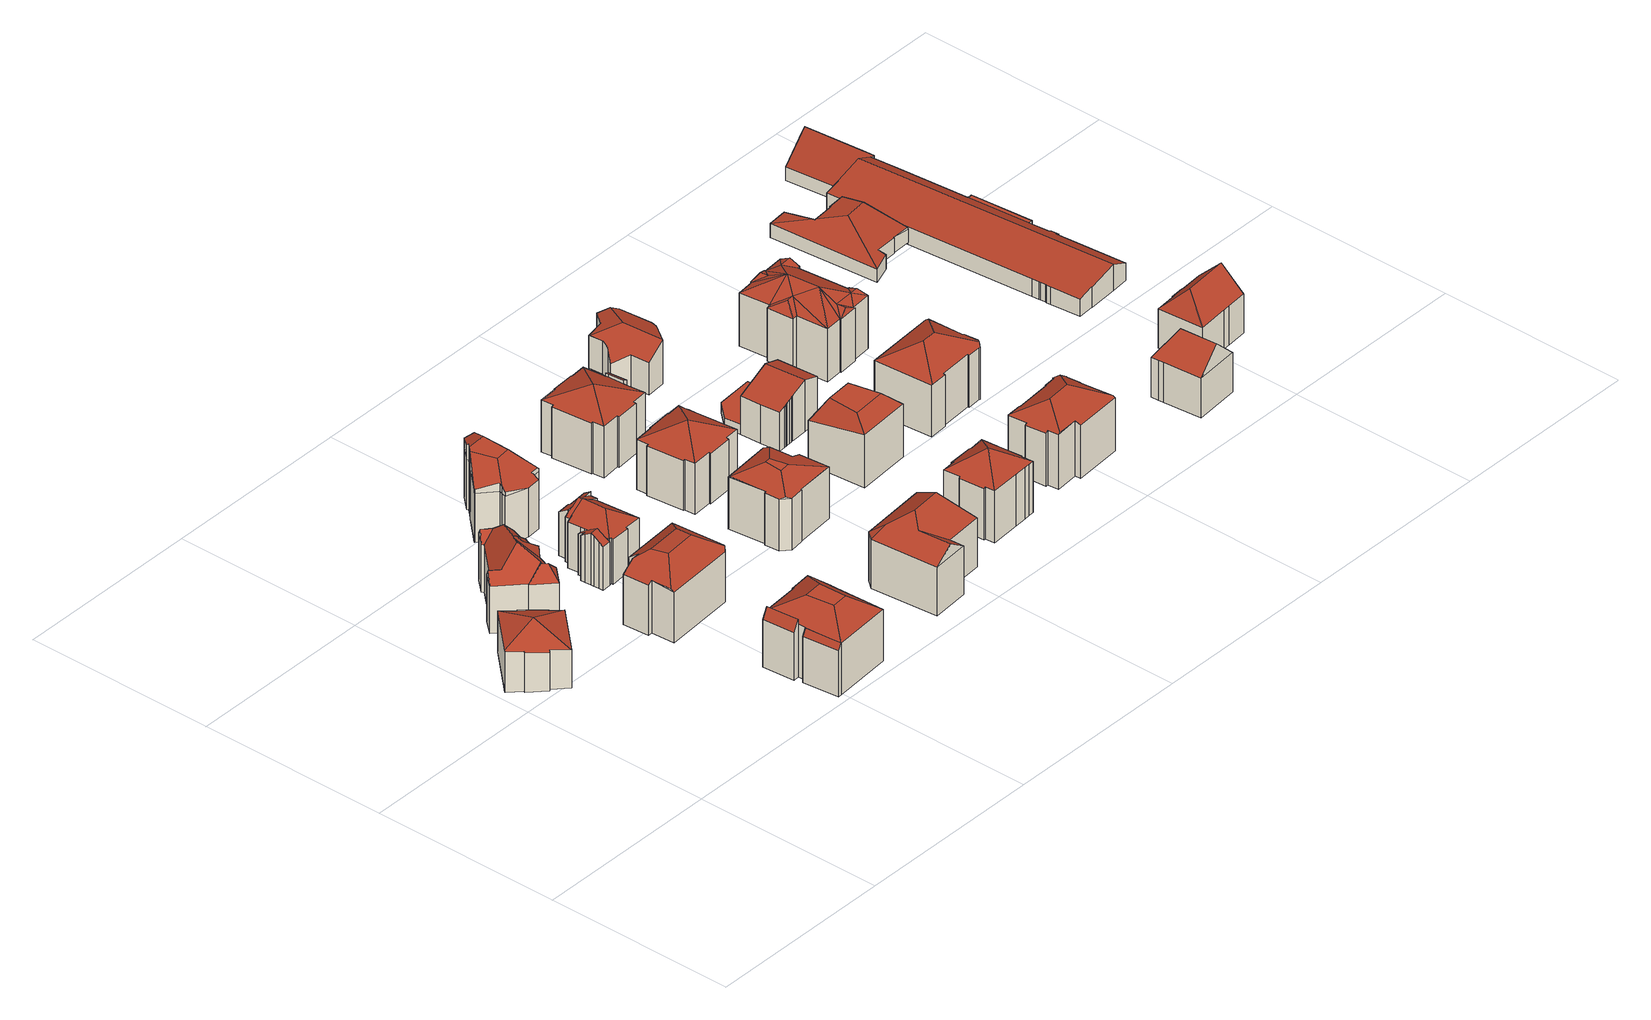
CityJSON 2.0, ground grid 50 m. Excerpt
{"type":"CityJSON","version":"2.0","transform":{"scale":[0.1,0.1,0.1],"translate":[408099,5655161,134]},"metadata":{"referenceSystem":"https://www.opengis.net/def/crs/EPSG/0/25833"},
"CityObjects":{
"building1":{"type":"Building","attributes":{"Dachtyp_tdc":"tdcTentRoof","Gemeindeschluessel":14612000,"Dachneigung":25.1,"QualitaetDacherkennung":61,"Geometrietyp2DReferenz":"3000","measuredHeight":14.21,"function":"31001_9998","roofType":"3500"},"geometry":[{"type":"Solid","lod":"2","boundaries":[[[[0,1,2,3]],[[1,4,5,2]],[[4,6,7,5]],[[6,8,9,7]],[[8,10,11,9]],[[10,12,13,11]],[[12,14,15,13]],[[14,16,17,15]],[[16,18,19,17]],[[18,20,21,19]],[[20,22,23,21]],[[22,24,25,23]],[[24,0,3,25]],[[8,6,26]],[[18,16,14,12,10,8,26]],[[20,18,26]],[[6,4,1,0,24,22,20,26]],[[3,2,5,7,9,11,13,15,17,19,21,23,25]]]],"semantics":{"surfaces":[{"type":"WallSurface"},{"type":"RoofSurface"},{"type":"GroundSurface"}],"values":[[0,0,0,0,0,0,0,0,0,0,0,0,0,1,1,1,1,2]]}}]},
"building2":{"type":"Building","attributes":{"Dachtyp_tdc":"tdcFreeFormRoof","Gemeindeschluessel":14612000,"Dachneigung":48.9,"QualitaetDacherkennung":15,"Geometrietyp2DReferenz":"3000","measuredHeight":19.76,"function":"31001_9998","roofType":"5000"},"geometry":[{"type":"Solid","lod":"2","boundaries":[[[[27,28,29,30]],[[28,31,32,29]],[[31,33,34,32]],[[33,35,36,34]],[[35,37,38,36]],[[37,39,40,38]],[[41,42,43,44]],[[41,44,45]],[[46,47,42,41,45,48]],[[49,46,48,50]],[[51,52,49,50,53]],[[51,53,54]],[[52,51,54,55]],[[56,47,46,49,52,55,57]],[[58,59,60,56,57,61]],[[58,61,39]],[[59,58,39,37]],[[62,60,59,37,35]],[[63,62,35,33]],[[64,65,63,33,31]],[[64,31,28]],[[65,64,28,27]],[[42,47,56,60,62,63,65,27,43]],[[30,29,32,34,36,38,40,66,67,68,69,70,71,72,73,74,75]],[[39,61,66,40]],[[61,57,67,66]],[[57,55,68,67]],[[55,54,69,68]],[[54,53,70,69]],[[53,50,71,70]],[[50,48,72,71]],[[48,45,73,72]],[[45,44,74,73]],[[44,43,75,74]],[[43,27,30,75]]]],"semantics":{"surfaces":[{"type":"WallSurface"},{"type":"RoofSurface"},{"type":"GroundSurface"}],"values":[[0,0,0,0,0,0,1,0,1,1,1,1,1,1,1,1,1,1,1,1,0,1,1,2,0,0,0,0,0,0,0,0,0,0,0]]}}]},
"building3":{"type":"Building","attributes":{"Gemeindeschluessel":14612000,"Geometrietyp2DReferenz":"3000","function":"31001_9998","roofType":"9999"},"children":["building3-1","building3-2","building3-3"]},
"building3-1":{"type":"BuildingPart","attributes":{"Dachtyp_tdc":"tdcPolyFlatRoof","Dachneigung":59.45,"QualitaetDacherkennung":71,"Geometrietyp2DReferenz":"3000","measuredHeight":14.03,"roofType":"2100"},"parents":["building3"],"geometry":[{"type":"MultiSurface","lod":"2","boundaries":[[[76,77,78,79]],[[80,81,82,83,84]],[[81,76,79,82]],[[81,80,85,77,76]],[[79,78,83,82]]],"semantics":{"surfaces":[{"type":"WallSurface"},{"type":"RoofSurface"},{"type":"GroundSurface"}],"values":[0,0,0,1,2]}}]},
"building3-2":{"type":"BuildingPart","attributes":{"Dachtyp_tdc":"tdcCutTentRoof","Dachneigung":36.71,"QualitaetDacherkennung":50,"Geometrietyp2DReferenz":"3000","measuredHeight":18.76,"roofType":"9999"},"parents":["building3"],"geometry":[{"type":"MultiSurface","lod":"2","boundaries":[[[86,87,88,89]],[[87,90,91,88]],[[90,92,93,91]],[[92,94,95,93]],[[94,96,97,95]],[[96,98,99,97]],[[98,84,83,99]],[[100,101,102,78,77]],[[92,90,87,86,103,104]],[[98,96,94,92,104,105]],[[84,98,105,106]],[[86,101,100,85,84,106,103]],[[106,105,104,103]],[[89,88,91,93,95,97,99,83,78,102]]],"semantics":{"surfaces":[{"type":"WallSurface"},{"type":"RoofSurface"},{"type":"GroundSurface"}],"values":[0,0,0,0,0,0,0,0,1,1,1,1,1,2]}}]},
"building3-3":{"type":"BuildingPart","attributes":{"Dachtyp_tdc":"tdcPolyFlatRoof","Dachneigung":59.75,"QualitaetDacherkennung":55,"Geometrietyp2DReferenz":"3000","measuredHeight":15.45,"roofType":"2100"},"parents":["building3"],"geometry":[{"type":"MultiSurface","lod":"2","boundaries":[[[107,108,109,102,101]],[[108,110,111,109]],[[110,112,86,89,111]],[[112,110,108,107]],[[102,109,111,89]]],"semantics":{"surfaces":[{"type":"WallSurface"},{"type":"RoofSurface"},{"type":"GroundSurface"}],"values":[0,0,0,1,2]}}]},
"building4":{"type":"Building","attributes":{"Dachtyp_tdc":"tdcFreeFormRoof","Gemeindeschluessel":14612000,"Dachneigung":36.45,"QualitaetDacherkennung":57,"Geometrietyp2DReferenz":"3000","measuredHeight":17.91,"function":"31001_9998","roofType":"5000"},"geometry":[{"type":"Solid","lod":"2","boundaries":[[[[113,114,115,116]],[[114,117,118,115]],[[117,119,120,118]],[[119,121,122,120]],[[121,123,124,122]],[[123,125,126,124]],[[125,127,128,126]],[[127,129,130,128]],[[129,113,116,130]],[[121,131,132,133,134,123]],[[133,135,136,129,127,125,134]],[[135,137,117,114,113,136]],[[131,119,117,137,132]],[[133,132,137,135]],[[125,123,134]],[[113,129,136]],[[121,119,131]],[[116,115,118,120,122,124,126,128,130]]]],"semantics":{"surfaces":[{"type":"WallSurface"},{"type":"RoofSurface"},{"type":"GroundSurface"}],"values":[[0,0,0,0,0,0,0,0,0,1,1,1,1,1,0,0,0,2]]}}]},
"building5":{"type":"Building","attributes":{"Gemeindeschluessel":14612000,"Geometrietyp2DReferenz":"3000","function":"31001_9998","roofType":"9999"},"children":["building5-1","building5-2","building5-3","building5-4"]},
"building5-1":{"type":"BuildingPart","attributes":{"Dachtyp_tdc":"tdcPolyFlatRoof","Dachneigung":33.45,"QualitaetDacherkennung":58,"Geometrietyp2DReferenz":"3000","measuredHeight":13.38,"roofType":"2100"},"parents":["building5"],"geometry":[{"type":"MultiSurface","lod":"2","boundaries":[[[138,139,140,141,142,143]],[[139,144,145,140]],[[144,146,147,145]],[[146,148,149,147]],[[148,150,151,152,149]],[[148,146,144,139,138,153,154,150]],[[152,141,140,145,147,149]]],"semantics":{"surfaces":[{"type":"WallSurface"},{"type":"RoofSurface"},{"type":"GroundSurface"}],"values":[0,0,0,0,0,1,2]}}]},
"building5-2":{"type":"BuildingPart","attributes":{"Dachtyp_tdc":"tdcFreeFormRoof","Dachneigung":34.47,"QualitaetDacherkennung":72,"Geometrietyp2DReferenz":"3000","measuredHeight":13.89,"roofType":"5000"},"parents":["building5"],"geometry":[{"type":"MultiSurface","lod":"2","boundaries":[[[155,156,157,158]],[[156,159,160,157]],[[161,162,163,164]],[[162,165,166,163]],[[165,167,168,166]],[[167,169,170,168]],[[169,171,172,170]],[[171,173,174,172]],[[173,155,158,174]],[[169,167,165,162,161,175,176]],[[176,177,159,156,155,173,171,169]],[[158,157,160,178,164,163,166,168,170,172,174]]],"semantics":{"surfaces":[{"type":"WallSurface"},{"type":"RoofSurface"},{"type":"GroundSurface"}],"values":[0,0,0,0,0,0,0,0,0,1,1,2]}}]},
"building5-3":{"type":"BuildingPart","attributes":{"Dachtyp_tdc":"tdcGableRoof","Dachneigung":24.11,"QualitaetDacherkennung":44,"Geometrietyp2DReferenz":"3000","measuredHeight":14.32,"roofType":"3100"},"parents":["building5"],"geometry":[{"type":"MultiSurface","lod":"2","boundaries":[[[179,142,141,180]],[[151,181,182,183,152]],[[184,179,180,185]],[[179,184,186,187,188,153,143]],[[181,151,154,188,187,189]],[[179,143,142]],[[180,141,152,183,190,185]]],"semantics":{"surfaces":[{"type":"WallSurface"},{"type":"RoofSurface"},{"type":"GroundSurface"}],"values":[0,0,0,1,1,0,2]}}]},
"building5-4":{"type":"BuildingPart","attributes":{"Dachtyp_tdc":"tdcHipAndGableRoof","Dachneigung":25.84,"QualitaetDacherkennung":55,"Geometrietyp2DReferenz":"3000","measuredHeight":15.14,"roofType":"5000"},"parents":["building5"],"geometry":[{"type":"MultiSurface","lod":"2","boundaries":[[[191,192,184,185,193]],[[182,194,195,183]],[[194,196,197,195]],[[196,198,199,197]],[[198,200,201,199]],[[200,202,203,201]],[[202,204,164,203]],[[204,161,164]],[[205,191,193,160,159]],[[204,202,200,198,196,194,206]],[[194,182,207,189,208,206]],[[208,192,191,205,177,209,175,204,206]],[[193,185,190,183,195,197,199,201,203,164,178,160]]],"semantics":{"surfaces":[{"type":"WallSurface"},{"type":"RoofSurface"},{"type":"GroundSurface"}],"values":[0,0,0,0,0,0,0,0,0,1,1,1,2]}}]},
"building6":{"type":"Building","attributes":{"Dachtyp_tdc":"tdcFreeFormRoof","Gemeindeschluessel":14612000,"Dachneigung":30.28,"QualitaetDacherkennung":39,"Geometrietyp2DReferenz":"3000","measuredHeight":18.22,"function":"31001_9998","roofType":"5000"},"geometry":[{"type":"Solid","lod":"2","boundaries":[[[[210,211,212,213]],[[211,214,215,212]],[[214,216,217,215]],[[216,218,219,217]],[[218,220,221,219]],[[220,222,223,221]],[[222,224,225,223]],[[224,226,227,225]],[[226,228,229,227]],[[228,230,231,229]],[[214,232,233,216]],[[224,234,235,236,226]],[[226,236,237,228]],[[228,237,238,230]],[[230,238,239,240]],[[240,239,241,242,243]],[[240,243,244,245]],[[243,246,247,244]],[[246,248,249,247]],[[248,250,251,249]],[[250,252,253,251]],[[252,254,255,253]],[[254,210,213,255]],[[230,240,245,231]],[[256,248,246,242,241,257,258,259]],[[232,260,261,262,259,258]],[[235,234,263,264,265,266]],[[239,238,237,236,235,266,257,241]],[[233,232,258,257,266,265]],[[216,233,265,218]],[[218,265,264,220]],[[220,264,263,222]],[[222,263,234,224]],[[211,260,232,214]],[[210,261,260,211]],[[250,256,259,252]],[[252,259,262,254]],[[243,242,246]],[[254,262,261,210]],[[248,256,250]],[[213,212,215,217,219,221,223,225,227,229,231,245,244,247,249,251,253,255]]]],"semantics":{"surfaces":[{"type":"WallSurface"},{"type":"RoofSurface"},{"type":"GroundSurface"}],"values":[[0,0,0,0,0,0,0,0,0,0,0,0,0,0,0,0,0,0,0,0,0,0,0,0,1,1,1,1,1,0,0,0,0,0,0,0,0,0,0,0,2]]}}]},
"building7":{"type":"Building","attributes":{"Dachtyp_tdc":"tdcFreeFormRoof","Gemeindeschluessel":14612000,"Dachneigung":35.38,"QualitaetDacherkennung":10,"Geometrietyp2DReferenz":"3000","measuredHeight":18.85,"function":"31001_9998","roofType":"5000"},"geometry":[{"type":"Solid","lod":"2","boundaries":[[[[267,268,269,270]],[[268,271,272,269]],[[271,273,274,272]],[[273,275,276,274]],[[275,277,278,276]],[[277,279,280,278]],[[279,267,270,280]],[[281,282,279,277]],[[283,284,281,277,275]],[[283,275,273]],[[285,284,283,273,271]],[[285,271,268]],[[282,281,284,285,268,267]],[[282,267,279]],[[270,269,272,274,276,278,280]]]],"semantics":{"surfaces":[{"type":"WallSurface"},{"type":"RoofSurface"},{"type":"GroundSurface"}],"values":[[0,0,0,0,0,0,0,1,1,1,1,1,1,0,2]]}}]},
"building8":{"type":"Building","attributes":{"Dachtyp_tdc":"tdcFreeFormRoof","Gemeindeschluessel":14612000,"Dachneigung":20.18,"QualitaetDacherkennung":52,"Geometrietyp2DReferenz":"3000","measuredHeight":17.01,"function":"31001_9998","roofType":"5000"},"geometry":[{"type":"Solid","lod":"2","boundaries":[[[[286,287,288,289]],[[287,290,291,288]],[[290,292,293,291]],[[292,294,295,293]],[[294,296,297,295]],[[296,298,299,297]],[[298,300,301,299]],[[300,302,303,301]],[[302,304,305,303]],[[304,306,307,305]],[[306,286,289,307]],[[300,298,296,308,309,310,311]],[[306,304,302,311,310,312,313]],[[314,315,287,286,313,312]],[[308,294,292,290,315,314,309]],[[309,314,312,310]],[[290,287,315]],[[296,294,308]],[[302,300,311]],[[286,306,313]],[[289,288,291,293,295,297,299,301,303,305,307]]]],"semantics":{"surfaces":[{"type":"WallSurface"},{"type":"RoofSurface"},{"type":"GroundSurface"}],"values":[[0,0,0,0,0,0,0,0,0,0,0,1,1,1,1,1,0,0,0,0,2]]}}]},
"building9":{"type":"Building","attributes":{"Dachtyp_tdc":"tdcTentRoof","Gemeindeschluessel":14612000,"Dachneigung":27.14,"QualitaetDacherkennung":72,"Geometrietyp2DReferenz":"3000","measuredHeight":17.56,"function":"31001_9998","roofType":"3500"},"geometry":[{"type":"Solid","lod":"2","boundaries":[[[[316,317,318,319]],[[317,320,321,318]],[[320,322,323,321]],[[322,324,325,323]],[[324,326,327,325]],[[326,328,329,327]],[[328,330,331,329]],[[330,332,333,331]],[[332,334,335,333]],[[334,336,337,335]],[[336,338,339,337]],[[338,340,341,339]],[[340,342,343,341]],[[342,344,345,343]],[[344,346,347,345]],[[346,348,349,347]],[[348,350,351,349]],[[350,352,353,351]],[[352,316,319,353]],[[328,326,324,322,320,317,354]],[[338,336,334,332,330,328,354]],[[348,346,344,342,340,338,354]],[[317,316,352,350,348,354]],[[319,318,321,323,325,327,329,331,333,335,337,339,341,343,345,347,349,351,353]]]],"semantics":{"surfaces":[{"type":"WallSurface"},{"type":"RoofSurface"},{"type":"GroundSurface"}],"values":[[0,0,0,0,0,0,0,0,0,0,0,0,0,0,0,0,0,0,0,1,1,1,1,2]]}}]},
"building10":{"type":"Building","attributes":{"Gemeindeschluessel":14612000,"Geometrietyp2DReferenz":"3000","function":"31001_9998","roofType":"9999"},"children":["building10-1","building10-2"]},
"building10-1":{"type":"BuildingPart","attributes":{"Dachtyp_tdc":"tdcTentRoof","Dachneigung":24.09,"QualitaetDacherkennung":50,"Geometrietyp2DReferenz":"3000","measuredHeight":17.3,"roofType":"3500"},"parents":["building10"],"geometry":[{"type":"MultiSurface","lod":"2","boundaries":[[[355,356,357,358]],[[356,359,360,357]],[[359,361,362,360]],[[363,364,365,366]],[[364,367,368,365]],[[367,369,370,368]],[[369,371,372,370]],[[371,373,374,372]],[[373,375,376,374]],[[375,377,378,376]],[[377,379,380,378]],[[379,381,382,380]],[[381,383,384,382]],[[383,385,386,384]],[[385,387,388,386]],[[387,389,390,388]],[[389,391,392,390]],[[391,393,394,392]],[[393,395,396,394]],[[395,397,398,396]],[[397,399,400,398]],[[399,355,358,400]],[[375,373,371,369,367,364,363,361,359,401]],[[385,383,381,379,377,375,401]],[[395,393,391,389,387,385,401]],[[359,356,355,399,397,395,401]],[[358,357,360,362,366,365,368,370,372,374,376,378,380,382,384,386,388,390,392,394,396,398,400]]],"semantics":{"surfaces":[{"type":"WallSurface"},{"type":"RoofSurface"},{"type":"GroundSurface"}],"values":[0,0,0,0,0,0,0,0,0,0,0,0,0,0,0,0,0,0,0,0,0,0,1,1,1,1,2]}}]},
"building10-2":{"type":"BuildingPart","attributes":{"Dachtyp_tdc":"tdcPolyFlatRoof","Dachneigung":23.43,"QualitaetDacherkennung":87,"Geometrietyp2DReferenz":"3000","measuredHeight":14.46,"roofType":"2100"},"parents":["building10"],"geometry":[{"type":"MultiSurface","lod":"2","boundaries":[[[402,403,363,366,404]],[[405,406,407,362,361]],[[406,402,404,407]],[[406,405,403,402]],[[404,366,362,407]]],"semantics":{"surfaces":[{"type":"WallSurface"},{"type":"RoofSurface"},{"type":"GroundSurface"}],"values":[0,0,0,1,2]}}]},
"building11":{"type":"Building","attributes":{"Dachtyp_tdc":"tdcTentRoof","Gemeindeschluessel":14612000,"Dachneigung":35.1,"QualitaetDacherkennung":61,"Geometrietyp2DReferenz":"3000","measuredHeight":18.67,"function":"31001_9998","roofType":"3500"},"geometry":[{"type":"Solid","lod":"2","boundaries":[[[[408,409,410,411]],[[409,412,413,410]],[[412,414,415,413]],[[414,416,417,415]],[[416,418,419,417]],[[418,420,421,419]],[[420,422,423,421]],[[422,424,425,423]],[[424,426,427,425]],[[426,428,429,427]],[[428,430,431,429]],[[430,432,433,431]],[[432,434,435,433]],[[434,436,437,435]],[[436,438,439,437]],[[438,440,441,439]],[[440,442,443,441]],[[442,444,445,443]],[[444,408,411,445]],[[422,420,418,416,414,412,446]],[[430,428,426,424,422,446]],[[440,438,436,434,432,430,446]],[[411,410,413,415,417,419,421,423,425,427,429,431,433,435,437,439,441,443,445]],[[412,409,408,444,442,440,446]]]],"semantics":{"surfaces":[{"type":"WallSurface"},{"type":"RoofSurface"},{"type":"GroundSurface"}],"values":[[0,0,0,0,0,0,0,0,0,0,0,0,0,0,0,0,0,0,0,1,1,1,2,1]]}}]},
"building12":{"type":"Building","attributes":{"Dachtyp_tdc":"tdcCutTentRoof","Gemeindeschluessel":14612000,"Dachneigung":59.69,"QualitaetDacherkennung":54,"Geometrietyp2DReferenz":"3000","measuredHeight":17.26,"function":"31001_9998","roofType":"9999"},"geometry":[{"type":"Solid","lod":"2","boundaries":[[[[447,448,449,450]],[[448,451,452,449]],[[451,453,454,452]],[[453,455,456,454]],[[455,457,458,456]],[[457,459,460,458]],[[459,461,462,460]],[[461,463,464,462]],[[463,447,450,464]],[[463,461,459,457,455,453,451,465,466]],[[447,463,466,467]],[[448,447,467,468]],[[451,448,468,465]],[[468,467,466,465]],[[450,449,452,454,456,458,460,462,464]]]],"semantics":{"surfaces":[{"type":"WallSurface"},{"type":"RoofSurface"},{"type":"GroundSurface"}],"values":[[0,0,0,0,0,0,0,0,0,1,1,1,1,1,2]]}}]},
"building13":{"type":"Building","attributes":{"Dachtyp_tdc":"tdcGableRoof","Gemeindeschluessel":14612000,"Dachneigung":19.88,"QualitaetDacherkennung":43,"Geometrietyp2DReferenz":"3000","measuredHeight":13.81,"function":"31001_9998","roofType":"3100"},"geometry":[{"type":"Solid","lod":"2","boundaries":[[[[469,470,471,472]],[[470,473,474,471]],[[473,475,476,474]],[[475,477,478,476]],[[477,479,480,478]],[[479,481,482,480]],[[481,483,484,482]],[[483,485,486,484]],[[485,487,488,486]],[[487,489,490,488]],[[489,491,492,490]],[[491,493,494,492]],[[493,495,496,494]],[[495,497,498,496]],[[497,469,472,498]],[[493,491,489,487]],[[487,485,483,481,479,477,475,473,470,469,497,495,493]],[[472,471,474,476,478,480,482,484,486,488,490,492,494,496,498]]]],"semantics":{"surfaces":[{"type":"WallSurface"},{"type":"RoofSurface"},{"type":"GroundSurface"}],"values":[[0,0,0,0,0,0,0,0,0,0,0,0,0,0,0,1,1,2]]}}]},
"building14":{"type":"Building","attributes":{"Dachtyp_tdc":"tdcPolyFlatRoof","Gemeindeschluessel":14612000,"Dachneigung":0,"QualitaetDacherkennung":84,"Geometrietyp2DReferenz":"3000","measuredHeight":2.73,"function":"31001_9998","roofType":"1000"},"geometry":[{"type":"Solid","lod":"2","boundaries":[[[[499,500,484,486]],[[499,501,502,503,504,500]],[[484,505,506,507,490,486]],[[500,504,505,484]],[[504,503,506,505]],[[503,502,507,506]],[[502,501,490,507]],[[501,499,486,490]]]],"semantics":{"surfaces":[{"type":"WallSurface"},{"type":"RoofSurface"},{"type":"GroundSurface"}],"values":[[0,1,2,0,0,0,0,0]]}}]},
"building15":{"type":"Building","attributes":{"Dachtyp_tdc":"tdcFreeFormRoof","Gemeindeschluessel":14612000,"Dachneigung":31.45,"QualitaetDacherkennung":36,"Geometrietyp2DReferenz":"3000","measuredHeight":11.82,"function":"31001_9998","roofType":"5000"},"geometry":[{"type":"Solid","lod":"2","boundaries":[[[[508,509,510,511]],[[509,512,513,510]],[[512,514,515,513]],[[514,516,517,515]],[[516,518,519,517]],[[518,520,521,519]],[[520,522,523,521]],[[522,524,525,523]],[[524,526,527,525]],[[526,528,529,527]],[[528,530,531,529]],[[530,508,511,531]],[[532,533,518,516,514,534]],[[530,528,526,535,532,534,512,509,508]],[[524,522,520,533,532,535]],[[514,512,534]],[[526,524,535]],[[520,518,533]],[[511,510,513,515,517,519,521,523,525,527,529,531]]]],"semantics":{"surfaces":[{"type":"WallSurface"},{"type":"RoofSurface"},{"type":"GroundSurface"}],"values":[[0,0,0,0,0,0,0,0,0,0,0,0,1,1,1,0,0,0,2]]}}]},
"building16":{"type":"Building","attributes":{"Dachtyp_tdc":"tdcFreeFormRoof","Gemeindeschluessel":14612000,"Dachneigung":21.63,"QualitaetDacherkennung":42,"Geometrietyp2DReferenz":"3000","measuredHeight":17.73,"function":"31001_9998","roofType":"5000"},"geometry":[{"type":"Solid","lod":"2","boundaries":[[[[536,537,538,539]],[[537,540,541,538]],[[540,542,543,541]],[[542,544,545,543]],[[544,546,547,545]],[[546,548,549,547]],[[548,550,551,549]],[[550,552,553,551]],[[552,554,555,553]],[[554,556,557,555]],[[556,558,559,557]],[[558,560,561,559]],[[560,562,563,561]],[[562,564,565,563]],[[564,566,567,565]],[[566,568,569,567]],[[568,570,571,569]],[[570,572,573,571]],[[572,574,575,573]],[[574,536,539,575]],[[572,570,576,577,578,540,537,536,574]],[[579,580,581,562,560,558,556]],[[570,568,576]],[[564,581,580,577,576,568,566]],[[579,554,552,550,548,546,544,542,578,577,580]],[[542,540,578]],[[564,562,581]],[[556,554,579]],[[539,538,541,543,545,547,549,551,553,555,557,559,561,563,565,567,569,571,573,575]]]],"semantics":{"surfaces":[{"type":"WallSurface"},{"type":"RoofSurface"},{"type":"GroundSurface"}],"values":[[0,0,0,0,0,0,0,0,0,0,0,0,0,0,0,0,0,0,0,0,1,1,0,1,1,0,0,0,2]]}}]},
"building17":{"type":"Building","attributes":{"Dachtyp_tdc":"tdcFreeFormRoof","Gemeindeschluessel":14612000,"Dachneigung":28.07,"QualitaetDacherkennung":72,"Geometrietyp2DReferenz":"3000","measuredHeight":18.21,"function":"31001_9998","roofType":"5000"},"geometry":[{"type":"Solid","lod":"2","boundaries":[[[[582,583,584,585]],[[583,586,587,584]],[[586,588,589,587]],[[588,590,591,589]],[[590,592,593,591]],[[592,594,595,593]],[[594,596,597,595]],[[596,598,599,597]],[[598,600,601,599]],[[600,602,603,601]],[[602,604,605,603]],[[604,606,607,605]],[[606,582,585,607]],[[608,592,590,588,586,609,610]],[[606,611,612,582]],[[610,609,583,582,612]],[[611,604,602,600,598,596,594,608,610,612]],[[586,583,609]],[[606,604,611]],[[594,592,608]],[[585,584,587,589,591,593,595,597,599,601,603,605,607]]]],"semantics":{"surfaces":[{"type":"WallSurface"},{"type":"RoofSurface"},{"type":"GroundSurface"}],"values":[[0,0,0,0,0,0,0,0,0,0,0,0,0,1,1,1,1,0,0,0,2]]}}]},
"building18":{"type":"Building","attributes":{"Dachtyp_tdc":"tdcFreeFormRoof","Gemeindeschluessel":14612000,"Dachneigung":26.51,"QualitaetDacherkennung":56,"Geometrietyp2DReferenz":"3000","measuredHeight":18.11,"function":"31001_9998","roofType":"5000"},"geometry":[{"type":"Solid","lod":"2","boundaries":[[[[613,614,615,616]],[[614,617,618,615]],[[617,619,620,618]],[[619,621,622,620]],[[621,623,624,622]],[[623,625,626,624]],[[625,627,628,626]],[[627,629,630,628]],[[629,631,632,630]],[[633,634,625]],[[619,634,633]],[[634,619,617]],[[635,633,625,623]],[[635,623,621]],[[633,635,621,619]],[[636,637,614,613]],[[636,613,638]],[[616,615,618,620,622,624,626,628,630,632,639,640,641,642,643,644,645,646,647,648]],[[631,649,639,632]],[[649,650,640,639]],[[650,651,641,640]],[[651,652,642,641]],[[652,653,643,642]],[[653,654,644,643]],[[654,655,645,644]],[[655,656,646,645]],[[656,657,647,646]],[[657,638,648,647]],[[638,613,616,648]],[[637,636,638,657]],[[634,614,637]],[[614,634,617]],[[637,658,634]],[[637,656,658]],[[656,637,657]],[[659,651,660]],[[659,652,651]],[[659,661,652]],[[658,661,659]],[[658,655,661]],[[655,658,656]],[[662,661,655,654]],[[662,654,653]],[[661,662,653,652]],[[660,651,650]],[[659,660,650,649]],[[663,634,658,659,649,631]],[[664,663,631,629]],[[664,629,627]],[[627,663,664]],[[625,663,627]],[[625,634,663]]]],"semantics":{"surfaces":[{"type":"WallSurface"},{"type":"RoofSurface"},{"type":"GroundSurface"}],"values":[[0,0,0,0,0,0,0,0,0,1,1,1,1,1,1,1,1,2,0,0,0,0,0,0,0,0,0,0,0,1,1,1,1,1,1,1,1,1,1,1,1,1,1,1,1,1,1,1,0,1,1,1]]}}]},
"building19":{"type":"Building","attributes":{"Dachtyp_tdc":"tdcFreeFormRoof","Gemeindeschluessel":14612000,"Dachneigung":44.64,"QualitaetDacherkennung":89,"Geometrietyp2DReferenz":"3000","measuredHeight":16.58,"function":"31001_9998","roofType":"5000"},"geometry":[{"type":"Solid","lod":"2","boundaries":[[[[665,666,667,668]],[[666,669,670,667]],[[669,671,672,670]],[[671,673,674,672]],[[673,675,676,674]],[[675,677,678,676]],[[677,679,680,678]],[[679,665,668,680]],[[679,677,681]],[[671,682,681,677,675,673]],[[669,666,665,679,681,682]],[[671,669,682]],[[668,667,670,672,674,676,678,680]]]],"semantics":{"surfaces":[{"type":"WallSurface"},{"type":"RoofSurface"},{"type":"GroundSurface"}],"values":[[0,0,0,0,0,0,0,0,1,1,1,0,2]]}}]},
"building20":{"type":"Building","attributes":{"Dachtyp_tdc":"tdcHipAndGableRoof","Gemeindeschluessel":14612000,"Dachneigung":44.39,"QualitaetDacherkennung":75,"Geometrietyp2DReferenz":"3000","measuredHeight":16.49,"function":"31001_9998","roofType":"5000"},"geometry":[{"type":"Solid","lod":"2","boundaries":[[[[683,684,685,686]],[[684,687,688,685]],[[687,689,690,688]],[[689,691,692,690]],[[691,693,694,692]],[[693,695,696,694]],[[695,697,698,696]],[[697,699,700,698]],[[699,701,702,700]],[[701,703,704,702]],[[703,683,686,704]],[[699,697,705]],[[697,695,693,691,689,705]],[[689,687,684,683,703,701,699,705]],[[686,685,688,690,692,694,696,698,700,702,704]]]],"semantics":{"surfaces":[{"type":"WallSurface"},{"type":"RoofSurface"},{"type":"GroundSurface"}],"values":[[0,0,0,0,0,0,0,0,0,0,0,1,1,1,2]]}}]},
"building21":{"type":"Building","attributes":{"Dachtyp_tdc":"tdcFreeFormRoof","Gemeindeschluessel":14612000,"Dachneigung":15.89,"QualitaetDacherkennung":15,"Geometrietyp2DReferenz":"3000","measuredHeight":6.33,"function":"31001_9998","roofType":"5000"},"geometry":[{"type":"Solid","lod":"2","boundaries":[[[[706,707,708,709]],[[707,710,711,708]],[[710,712,713,711]],[[712,714,715,713]],[[714,716,717,715]],[[716,718,719,717]],[[718,720,721,719]],[[720,722,723,721]],[[722,724,725,723]],[[724,726,727,725]],[[726,728,729,727]],[[728,706,709,729]],[[730,710,707,731,732]],[[733,734,726,735,722,720]],[[735,724,722]],[[728,734,733,732,731,706]],[[720,718,716,714,712,730,732,733]],[[707,706,731]],[[712,710,730]],[[726,724,735]],[[728,726,734]],[[709,708,711,713,715,717,719,721,723,725,727,729]]]],"semantics":{"surfaces":[{"type":"WallSurface"},{"type":"RoofSurface"},{"type":"GroundSurface"}],"values":[[0,0,0,0,0,0,0,0,0,0,0,0,1,1,1,1,1,0,0,0,0,2]]}}]},
"building22":{"type":"Building","attributes":{"Gemeindeschluessel":14612000,"Geometrietyp2DReferenz":"3000","function":"31001_9998","roofType":"9999"},"children":["building22-1","building22-2","building22-3"]},
"building22-1":{"type":"BuildingPart","attributes":{"Dachtyp_tdc":"tdcGableRoof","Dachneigung":10.16,"QualitaetDacherkennung":38,"Geometrietyp2DReferenz":"3000","measuredHeight":6.91,"roofType":"3100"},"parents":["building22"],"geometry":[{"type":"MultiSurface","lod":"2","boundaries":[[[736,737,738,739]],[[737,740,741,738]],[[740,742,743,741]],[[742,744,745,743]],[[744,746,747,745]],[[746,748,749,747]],[[748,750,751,749]],[[750,752,753,751]],[[752,754,755,753]],[[754,756,757,755]],[[756,758,757]],[[759,760,761]],[[759,762,763,760]],[[762,764,765,763]],[[764,766,767,765]],[[768,769,770,771]],[[769,772,773,770]],[[772,774,775,773]],[[774,776,777,775]],[[776,778,779,777]],[[778,780,781,779]],[[780,782,783,781]],[[782,784,785,783]],[[784,786,787,785]],[[786,736,739,787]],[[782,780,778,776,774,772,769,768,766,764,762,759,788]],[[788,756,754,752,750,748,746,744,742,740,737,736,786,784,782]],[[739,738,741,743,745,747,749,751,753,755,757,789,760,763,765,767,771,770,773,775,777,779,781,783,785,787]]],"semantics":{"surfaces":[{"type":"WallSurface"},{"type":"RoofSurface"},{"type":"GroundSurface"}],"values":[0,0,0,0,0,0,0,0,0,0,0,0,0,0,0,0,0,0,0,0,0,0,0,0,0,1,1,2]}}]},
"building22-2":{"type":"BuildingPart","attributes":{"Dachtyp_tdc":"tdcPolyFlatRoof","Dachneigung":2.76,"QualitaetDacherkennung":74,"Geometrietyp2DReferenz":"3000","measuredHeight":4.38,"roofType":"2100"},"parents":["building22"],"geometry":[{"type":"MultiSurface","lod":"2","boundaries":[[[790,791,792,793]],[[791,794,795,792]],[[794,796,797,795]],[[796,798,799,797]],[[798,761,760,799]],[[758,800,801,757]],[[800,802,803,801]],[[802,804,805,803]],[[804,790,793,805]],[[804,802,800,758,806,761,798,796,794,791,790]],[[793,792,795,797,799,760,789,757,801,803,805]]],"semantics":{"surfaces":[{"type":"WallSurface"},{"type":"RoofSurface"},{"type":"GroundSurface"}],"values":[0,0,0,0,0,0,0,0,0,1,2]}}]},
"building22-3":{"type":"BuildingPart","attributes":{"Dachtyp_tdc":"tdcPolyFlatRoof","Dachneigung":0,"QualitaetDacherkennung":50,"Geometrietyp2DReferenz":"3000","measuredHeight":4.7,"roofType":"1000"},"parents":["building22"],"geometry":[{"type":"MultiSurface","lod":"2","boundaries":[[[766,807,808,767]],[[807,809,810,808]],[[809,768,771,810]],[[768,809,807,766]],[[767,808,810,771]]],"semantics":{"surfaces":[{"type":"WallSurface"},{"type":"RoofSurface"},{"type":"GroundSurface"}],"values":[0,0,0,1,2]}}]}
},
"vertices":[
[36,540,129],[38,543,130],[38,543,23],[36,540,23],[7,572,133],[7,572,23],[9,574,134],[9,574,23],[112,683,134],[112,683,23],[143,653,131],[143,653,23],[147,657,129],[147,657,23],[197,609,125],[197,609,23],[193,605,128],[193,605,23],[218,581,126],[218,581,23],[115,472,126],[115,472,23],[80,506,129],[80,506,23],[76,502,126],[76,502,23],[112,579,165],
[273,860,142],[268,865,142],[268,865,15],[273,860,15],[299,898,142],[299,898,15],[355,846,142],[355,846,15],[342,809,142],[342,809,15],[348,807,142],[348,807,15],[336,776,142],[336,776,15],[177,766,169],[198,746,169],[197,779,142],[192,783,142],[161,749,142],[267,692,177],[253,748,213],[224,690,142],[265,689,177],[221,688,142],[275,678,175],[266,686,175],[270,642,142],[310,685,142],[300,694,142],[265,768,207],[315,736,142],[296,767,182],[282,776,200],[270,773,208],[346,766,142],[270,774,207],[306,833,191],[283,881,168],[305,862,168],[346,766,15],[315,736,15],[300,694,15],[310,685,15],[270,642,15],[221,688,15],[224,690,15],[161,749,15],[192,783,15],[197,779,15],
[460,102,148],[470,103,164],[470,103,24],[460,102,24],[478,7,164],[469,6,148],[469,6,24],[478,7,24],[478,7,163],[475,40,164],
[461,207,169],[563,215,169],[563,215,24],[461,207,24],[562,220,166],[562,220,24],[622,226,166],[622,226,24],[628,164,164],[628,164,24],[623,164,168],[623,164,24],[635,20,163],[635,20,24],[470,103,166],[468,122,167],[468,122,24],[516,140,211],[566,144,211],[568,71,212],[525,67,212],
[468,122,179],[453,120,152],[453,120,24],[446,205,152],[446,205,24],[461,207,179],
[428,548,179],[426,575,157],[426,575,22],[428,548,22],[587,588,157],[587,588,22],[598,448,157],[598,448,22],[580,429,157],[580,429,22],[391,414,157],[391,414,22],[387,475,163],[387,475,22],[376,474,157],[376,474,22],[371,543,157],[371,543,22],[590,439,163],[533,486,201],[448,479,201],[391,422,163],[439,523,198],[406,546,179],[534,531,198],
[484,800,149],[482,825,132],[482,825,15],[484,800,15],[484,800,137],[484,800,141],[518,828,132],[518,828,15],[518,821,137],[518,821,15],[567,825,137],[567,825,15],[568,807,149],[568,807,138],[568,807,15],[503,801,149],[544,805,149],
[457,728,137],[455,745,125],[455,745,15],[457,728,15],[463,746,125],[463,746,15],[470,668,132],[447,666,132],[447,666,15],[470,668,15],[446,677,139],[446,677,15],[445,691,149],[445,691,15],[444,699,154],[444,699,15],[443,715,144],[443,715,15],[442,727,137],[442,727,15],[469,679,139],[467,701,154],[465,726,139],[467,701,15],
[474,799,136],[474,799,15],[570,790,138],[570,790,132],[570,790,15],[476,782,136],[476,782,15],[518,786,155],[525,786,159],[524,803,159],[541,788,151],[518,786,15],
[460,780,139],[476,782,146],[460,780,15],[580,677,132],[580,677,15],[532,673,135],[532,673,15],[532,669,133],[532,669,15],[478,664,136],[478,664,15],[477,669,138],[477,669,15],[470,668,139],[463,746,139],[523,725,167],[562,790,138],[518,786,167],[467,701,139],
[404,1001,143],[406,1003,143],[406,1003,10],[404,1001,10],[466,1066,143],[466,1066,10],[467,1067,143],[467,1067,10],[477,1078,143],[477,1078,10],[491,1092,143],[491,1092,10],[487,1095,143],[487,1095,10],[519,1129,143],[519,1129,10],[549,1121,143],[549,1121,10],[553,1073,143],[553,1073,10],[548,1073,143],[548,1073,10],[466,1066,192],[467,1067,192],[519,1129,170],[544,1122,174],[549,1121,168],[553,1073,162],[548,1073,167],[558,948,151],[558,948,143],[555,948,154],[533,946,154],[533,946,143],[533,946,10],[558,948,10],[534,927,143],[534,927,10],[497,924,143],[497,924,10],[438,942,143],[438,942,10],[442,954,143],[442,954,10],[445,963,143],[445,963,10],[438,942,156],[526,1008,191],[486,1005,191],[442,954,163],[406,1003,155],[404,1001,154],[445,963,166],[487,1095,184],[491,1092,186],[477,1078,192],[527,1081,192],
[842,42,153],[827,220,153],[827,220,22],[842,42,22],[846,243,153],[846,243,22],[1026,259,153],[1026,259,22],[1040,96,153],[1040,96,22],[939,87,153],[939,87,22],[942,51,153],[942,51,22],[885,132,188],[892,46,188],[993,174,211],[913,167,211],[864,208,179],
[795,604,160],[927,617,160],[927,617,20],[795,604,20],[935,540,169],[935,540,20],[960,542,160],[960,542,20],[968,462,159],[968,462,20],[863,452,160],[863,452,20],[863,451,159],[863,451,20],[826,447,159],[826,447,20],[804,465,159],[804,465,20],[801,504,160],[801,504,20],[805,505,162],[805,505,20],[966,462,160],[886,509,188],[858,506,188],[815,456,164],[859,551,190],[796,600,162],[875,553,190],[929,600,169],
[938,822,154],[948,710,155],[948,710,18],[938,822,18],[910,707,155],[910,707,18],[910,702,152],[910,702,18],[843,696,152],[843,696,18],[842,700,155],[842,700,18],[791,696,155],[791,696,18],[789,725,154],[789,725,18],[785,725,152],[785,725,18],[776,823,151],[776,823,18],[781,823,153],[781,823,18],[778,854,153],[778,854,18],[831,859,153],[831,859,18],[831,862,151],[831,862,18],[898,868,151],[898,868,18],[898,864,153],[898,864,18],[934,867,153],[934,867,18],[935,851,153],[935,851,18],[936,840,154],[936,840,18],[863,780,194],
[873,1125,146],[874,1121,148],[874,1121,11],[873,1125,11],[914,1125,147],[914,1125,11],[920,1066,147],[920,1066,11],[924,1017,147],[923,1017,148],[923,1017,11],[924,1017,11],[924,1007,148],[924,1007,11],[925,1000,148],[925,1000,11],[926,990,148],[926,990,11],[927,980,148],[927,980,11],[929,959,148],[929,959,11],[886,955,148],[886,955,11],[887,949,146],[887,949,11],[823,943,147],[823,943,11],[822,948,149],[822,948,11],[772,943,150],[772,943,11],[769,973,150],[769,973,11],[765,973,148],[765,973,11],[755,1079,148],[755,1079,11],[760,1080,150],[760,1080,11],[757,1111,150],[757,1111,11],[810,1116,149],[810,1116,11],[810,1120,147],[810,1120,11],[841,1034,184],
[935,1018,151],[924,1017,156],[935,1018,11],[920,1066,156],[930,1067,151],[930,1067,11],
[1225,278,154],[1226,272,158],[1226,272,20],[1225,278,20],[1265,276,158],[1265,276,20],[1268,234,158],[1268,234,20],[1272,235,155],[1272,235,20],[1277,171,156],[1277,171,20],[1273,170,158],[1273,170,20],[1276,138,158],[1276,138,20],[1262,137,158],[1262,137,20],[1246,135,159],[1246,135,20],[1213,133,159],[1213,133,20],[1134,127,160],[1134,127,20],[1132,152,160],[1132,152,20],[1128,152,157],[1128,152,20],[1123,220,157],[1123,220,20],[1126,221,160],[1126,221,20],[1122,264,160],[1122,264,20],[1160,267,159],[1160,267,20],[1159,273,155],[1159,273,20],[1198,201,207],
[1248,489,163],[1105,477,163],[1105,477,21],[1248,489,21],[1093,629,138],[1093,629,21],[1139,632,138],[1139,632,21],[1162,634,138],[1162,634,21],[1177,635,138],[1177,635,21],[1206,638,138],[1206,638,21],[1219,638,138],[1219,638,21],[1236,640,138],[1236,640,21],[1129,599,193],[1198,605,193],[1216,524,193],[1126,516,193],
[1129,710,140],[1124,710,138],[1124,710,21],[1129,710,21],[1115,709,135],[1115,709,21],[1111,709,134],[1111,709,21],[1106,708,132],[1106,708,21],[1088,707,125],[1088,707,21],[1083,758,125],[1083,758,21],[1079,813,125],[1079,813,21],[1126,817,142],[1126,817,21],[1172,821,159],[1172,821,21],[1218,825,142],[1218,825,21],[1227,718,142],[1227,718,21],[1181,714,159],[1181,714,21],[1135,711,142],[1135,711,21],[1133,711,142],[1133,711,21],
[1126,817,48],[1079,813,48],[1218,825,48],[1212,907,48],[1115,899,48],[1076,856,48],[1076,856,21],[1115,899,21],[1212,907,21],
[1039,1153,74],[1064,1183,91],[1064,1183,7],[1039,1153,7],[1070,1203,96],[1070,1203,7],[1067,1241,94],[1067,1241,7],[1112,1245,101],[1112,1245,7],[1144,1283,93],[1144,1283,7],[1182,1251,99],[1182,1251,7],[1189,1164,99],[1189,1164,7],[1183,1145,102],[1183,1145,7],[1127,1079,124],[1127,1079,7],[1077,1075,93],[1077,1075,7],[1073,1124,94],[1073,1124,7],[1120,1188,125],[1166,1264,105],[1068,1237,96],[1129,1082,125],
[1365,237,160],[1371,238,163],[1371,238,20],[1365,237,20],[1367,288,162],[1367,288,20],[1408,292,162],[1408,292,20],[1409,289,163],[1409,289,20],[1506,297,163],[1506,297,20],[1506,300,161],[1506,300,20],[1508,300,161],[1508,300,20],[1538,303,161],[1538,303,20],[1542,309,158],[1542,309,20],[1564,290,159],[1564,290,20],[1561,286,160],[1561,286,20],[1564,249,161],[1564,249,20],[1561,249,163],[1561,249,20],[1568,152,163],[1568,152,20],[1440,142,163],[1440,142,20],[1439,157,169],[1439,157,20],[1378,152,167],[1378,152,20],[1376,181,166],[1376,181,20],[1369,180,162],[1369,180,20],[1383,153,169],[1436,228,197],[1368,288,162],[1554,299,164],[1502,233,197],[1568,159,166],
[1338,649,157],[1526,663,157],[1526,663,16],[1338,649,16],[1534,564,160],[1534,564,16],[1540,564,157],[1540,564,16],[1543,529,157],[1543,529,16],[1545,527,156],[1545,527,16],[1526,505,155],[1526,505,16],[1524,507,156],[1524,507,16],[1488,504,156],[1488,504,16],[1487,508,158],[1487,508,16],[1398,501,158],[1398,501,16],[1399,497,156],[1399,497,16],[1350,494,155],[1350,494,16],[1535,516,161],[1527,655,162],[1459,581,198],[1351,494,156],[1419,578,198],
[1337,958,154],[1349,960,154],[1349,960,11],[1337,958,11],[1341,1041,154],[1341,1041,11],[1388,1046,154],[1388,1046,11],[1388,1049,154],[1388,1049,11],[1440,1054,154],[1440,1054,11],[1440,1051,154],[1440,1051,11],[1496,1056,154],[1496,1056,11],[1501,1005,154],[1501,1005,11],[1495,1004,154],[1495,1004,11],[1417,1023,167],[1423,974,192],[1415,1044,167],[1369,926,172],[1388,928,172],[1344,888,154],[1508,870,11],[1512,871,11],[1517,821,11],[1462,815,11],[1463,811,11],[1410,806,11],[1410,810,11],[1364,806,11],[1356,889,11],[1344,888,11],[1508,870,154],[1512,871,154],[1517,821,154],[1462,815,154],[1463,811,154],[1410,806,154],[1410,810,154],[1364,806,154],[1356,889,154],[1431,888,192],[1486,843,167],[1507,845,167],[1433,839,168],[1436,816,168],[1467,1028,167],[1499,1031,167],
[1904,123,125],[1905,105,124],[1905,105,18],[1904,123,18],[1905,102,125],[1905,102,18],[1787,91,125],[1787,91,18],[1778,192,125],[1778,192,18],[1777,205,125],[1777,205,18],[1775,226,125],[1775,226,18],[1894,236,124],[1894,236,18],[1837,194,184],[1845,96,184],
[2023,351,115],[2023,345,121],[2023,345,15],[2023,351,15],[2081,350,121],[2081,350,15],[2086,290,180],[2086,290,15],[2092,231,121],[2092,231,15],[2037,226,121],[2037,226,15],[2019,225,120],[2019,225,15],[1938,217,120],[1938,217,15],[1928,337,120],[1928,337,15],[1990,342,120],[1990,342,15],[1989,348,115],[1989,348,15],[1966,279,180],
[1808,1181,66],[1858,1186,50],[1858,1186,13],[1808,1181,13],[1873,1011,49],[1873,1011,13],[1823,1010,55],[1823,1010,13],[1823,1008,55],[1823,1008,13],[1766,1005,55],[1766,1005,13],[1767,984,51],[1767,984,13],[1716,965,48],[1716,965,13],[1691,1253,51],[1691,1253,13],[1743,1257,51],[1743,1257,13],[1750,1174,65],[1750,1174,13],[1808,1179,66],[1808,1179,13],[1872,1011,55],[1854,1185,66],[1857,1126,77],[1797,1120,77],[1753,1175,66],[1750,1179,65],
[1913,549,55],[1906,628,55],[1906,628,8],[1913,549,8],[1905,638,55],[1905,638,8],[1905,642,55],[1905,642,8],[1904,655,55],[1904,655,8],[1904,659,55],[1904,659,8],[1902,678,55],[1902,678,8],[1873,1011,55],[1873,1011,8],[1858,1186,55],[1858,1186,8],[1854,1230,55],[1854,1230,8],[1896,1233,63],[1896,1233,8],[1896,1233,45],[2019,1245,55],[2019,1245,8],[2019,1245,51],[2026,1172,55],[2026,1172,8],[2042,983,56],[2042,983,8],[2043,983,55],[2043,983,8],[2058,820,55],[2063,767,55],[2063,767,8],[2058,820,8],[2070,768,51],[2070,768,8],[2072,748,51],[2072,748,8],[2065,748,55],[2065,748,8],[2069,693,55],[2069,693,8],[2081,562,55],[2081,562,8],[2036,558,77],[2036,558,8],[1956,551,63],[1956,551,8],[1956,552,63],[1956,552,8],[1975,1241,77],[1975,1241,8],
[1976,1414,50],[2015,1432,52],[2015,1432,8],[1976,1414,8],[2029,1276,52],[2029,1276,8],[2030,1270,52],[2030,1270,8],[2032,1246,52],[2032,1246,8],[1895,1239,45],[1895,1239,8],[1880,1371,45],[1880,1371,8],[1927,1392,47],[1927,1392,8],[1975,1241,49],
[2055,985,55],[2055,985,8],[2068,821,55],[2068,821,8]
]}
